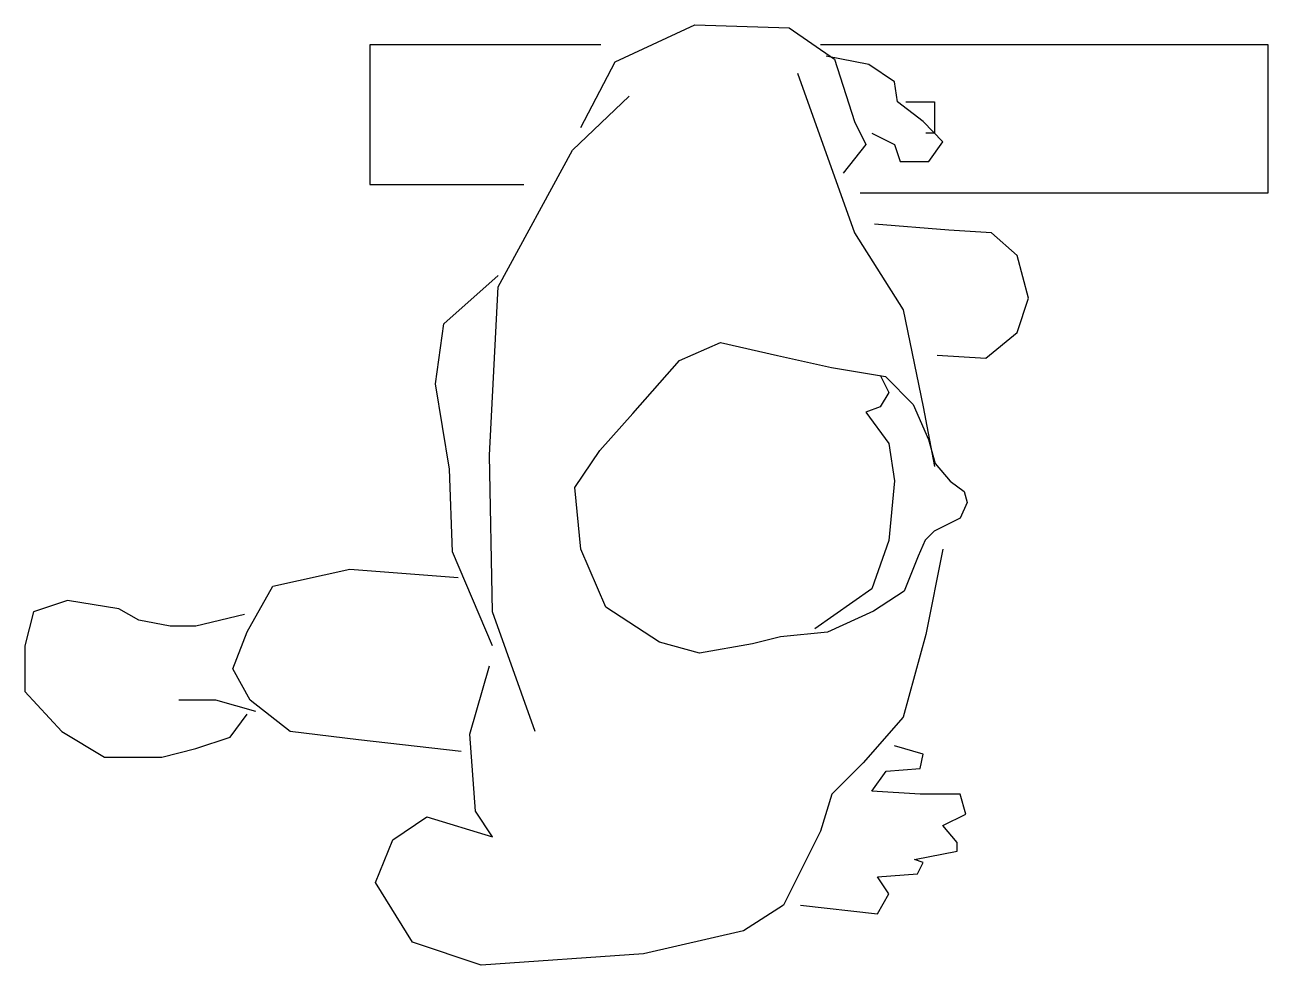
# Model space of a CAD drawing. Extents: x -6182 to -5028, y 2454 to 3327.
import ezdxf

# ---------------------------------------------------------------- set-up
doc = ezdxf.new("R2010")
doc.units = 0
doc.header["$MEASUREMENT"] = 0
doc.layers.add('2D', color=7, linetype='CONTINUOUS')
doc.layers.add('INSERT', color=7, linetype='CONTINUOUS')

# ---------------------------------------------------------------- blocks, each defined once
blk = doc.blocks.new('C-2MAN08')
at = {"layer": '2D', "color": 0, "linetype": 'BYBLOCK'}
for p, q in [((54, 413.8), (128.1, 448.2)), ((128.1, 448.2), (215.5, 445.5)), ((215.5, 445.5), (257.8, 416.4)), ((40.7, 429.7), (-173.7, 429.7)), ((-173.7, 429.7), (-173.7, 300.1)), ((660.2, 429.7), (244.6, 429.7)), ((660.2, 292.1), (660.2, 429.7)), ((289.6, 411.2), (249.9, 419.1)), ((257.8, 416.4), (276.3, 358.3)), ((22.2, 353), (54, 413.8)), ((313.4, 395.3), (289.6, 411.2)), ((223.4, 403.2), (276.3, 255.1)), ((316.1, 376.8), (313.4, 395.3)), ((14.3, 331.8), (67.2, 382.1)), ((339.9, 358.3), (316.1, 376.8)), ((324, 376.8), (350.5, 376.8)), ((350.5, 376.8), (350.5, 347.7)), ((276.3, 358.3), (286.9, 337.1)), ((358.4, 339.7), (339.9, 358.3)), ((292.2, 347.7), (313.4, 337.1)), ((350.5, 347.7), (342.5, 347.7)), ((286.9, 337.1), (265.8, 310.6)), ((313.4, 337.1), (318.7, 321.2)), ((345.2, 321.2), (358.4, 339.7)), ((-54.6, 204.8), (14.3, 331.8)), ((318.7, 321.2), (345.2, 321.2)), ((-173.7, 300.1), (-30.7, 300.1)), ((281.6, 292.1), (660.2, 292.1)), ((276.3, 255.1), (321.4, 183.7)), ((363.7, 257.7), (294.9, 263)), ((403.4, 255.1), (363.7, 257.7)), ((427.2, 233.9), (403.4, 255.1)), ((437.8, 194.3), (427.2, 233.9)), ((-104.9, 170.5), (-54.6, 215.4)), ((-62.5, 48.8), (-54.6, 204.8)), ((427.2, 162.5), (437.8, 194.3)), ((321.4, 183.7), (339.9, 93.7)), ((-112.8, 114.9), (-104.9, 170.5)), ((398.1, 138.7), (427.2, 162.5)), ((113.9, 136.5), (151.9, 153.2)), ((151.9, 153.2), (204.7, 141.1)), ((204.7, 141.1), (254.8, 130)), ((353.1, 141.4), (398.1, 138.7)), ((70.3, 87.4), (113.9, 136.5)), ((254.8, 130), (304.9, 121.7)), ((300.2, 122.8), (308.1, 107)), ((304.9, 121.7), (330.8, 95.7)), ((-99.6, 35.6), (-112.8, 114.9)), ((308.1, 107), (300.2, 93.7)), ((300.2, 93.7), (286.9, 88.5)), ((330.8, 95.7), (344.8, 63.3)), ((339.9, 93.7), (350.5, 38.2)), ((39.7, 53.1), (70.3, 87.4)), ((286.9, 88.5), (308.1, 59.4)), ((308.1, 59.4), (313.4, 25)), ((344.8, 63.3), (351.2, 41.1)), ((-59.9, -96.7), (-62.5, 48.8)), ((16.5, 18.8), (39.7, 53.1)), ((-96.9, -41.1), (-99.6, 35.6)), ((351.2, 41.1), (365.1, 24.4)), ((313.4, 25), (308.1, -30.6)), ((365.1, 24.4), (378.1, 15.1)), ((22.1, -38.6), (16.5, 18.8)), ((378.1, 15.1), (380.9, 4.9)), ((380.9, 4.9), (374.4, -9.9)), ((374.4, -9.9), (350.3, -21.9)), ((350.3, -21.9), (342, -30.3)), ((308.1, -30.6), (292.2, -75.5)), ((342, -30.3), (335.5, -45.1)), ((-59.9, -128.4), (-96.9, -41.1)), ((45.3, -92.3), (22.1, -38.6)), ((335.5, -45.1), (322.5, -77.5)), ((358.4, -38.5), (342.5, -117.9)), ((-263.7, -72.9), (-192.2, -57)), ((-192.2, -57), (-91.6, -65)), ((-287.5, -115.2), (-263.7, -72.9)), ((292.2, -75.5), (239.3, -112.6)), ((322.5, -77.5), (293.8, -96)), ((-454.3, -86.1), (-486.1, -96.7)), ((-406.7, -94), (-454.3, -86.1)), ((-486.1, -96.7), (-494, -128.4)), ((-388.1, -104.6), (-406.7, -94)), ((-290.2, -99.3), (-335.2, -109.9)), ((-20.2, -207.8), (-59.9, -96.7)), ((95.3, -124.8), (45.3, -92.3)), ((293.8, -96), (251.1, -115.5)), ((-359, -109.9), (-388.1, -104.6)), ((-335.2, -109.9), (-359, -109.9)), ((-300.8, -149.6), (-287.5, -115.2)), ((132.4, -135), (95.3, -124.8)), ((181.6, -126.6), (132.4, -135)), ((207.5, -120.1), (181.6, -126.6)), ((251.1, -115.5), (207.5, -120.1)), ((342.5, -117.9), (321.4, -194.6)), ((-494, -128.4), (-494, -170.8)), ((-284.9, -178.7), (-300.8, -149.6)), ((-81, -210.4), (-62.5, -147)), ((-494, -170.8), (-459.6, -207.8)), ((-316.7, -178.7), (-351.1, -178.7)), ((-279.6, -189.3), (-316.7, -178.7)), ((-247.8, -207.8), (-284.9, -178.7)), ((-303.4, -213.1), (-287.5, -191.9)), ((321.4, -194.6), (284.3, -236.9)), ((-459.6, -207.8), (-419.9, -231.6)), ((-335.2, -223.7), (-303.4, -213.1)), ((-184.3, -215.7), (-247.8, -207.8)), ((-89, -226.3), (-184.3, -215.7)), ((-75.7, -281.8), (-81, -210.4)), ((-366.9, -231.6), (-335.2, -223.7)), ((339.9, -228.9), (313.4, -221)), ((337.2, -242.2), (339.9, -228.9)), ((-419.9, -231.6), (-366.9, -231.6)), ((284.3, -236.9), (255.2, -266)), ((305.5, -244.8), (337.2, -242.2)), ((292.2, -263.3), (305.5, -244.8)), ((337.2, -266), (292.2, -263.3)), ((255.2, -266), (244.6, -300.4)), ((374.3, -266), (337.2, -266)), ((379.6, -284.5), (374.3, -266)), ((-152.5, -308.3), (-120.7, -287.1)), ((-120.7, -287.1), (-59.9, -305.7)), ((-59.9, -305.7), (-75.7, -281.8)), ((358.4, -295.1), (379.6, -284.5)), ((371.6, -310.9), (358.4, -295.1)), ((-168.4, -348), (-152.5, -308.3)), ((244.6, -300.4), (210.2, -369.1)), ((371.6, -318.9), (371.6, -310.9)), ((331.9, -326.8), (371.6, -318.9)), ((339.9, -329.5), (331.9, -326.8)), ((334.6, -340), (339.9, -329.5)), ((297.5, -342.7), (334.6, -340)), ((308.1, -358.6), (297.5, -342.7)), ((-134, -403.5), (-168.4, -348)), ((210.2, -369.1), (173.1, -392.9)), ((226, -369.1), (297.5, -377.1)), ((297.5, -377.1), (308.1, -358.6)), ((-70.5, -424.7), (-134, -403.5)), ((173.1, -392.9), (80.4, -414.1)), ((80.4, -414.1), (-70.5, -424.7))]:
    blk.add_line(p, q, dxfattribs=at)

msp = doc.modelspace()

# ---------------------------------------------------------------- block references
at = {"layer": 'INSERT'}
msp.add_blockref('C-2MAN08', (-5688, 2879), dxfattribs=at)

doc.saveas('drawing.dxf')
